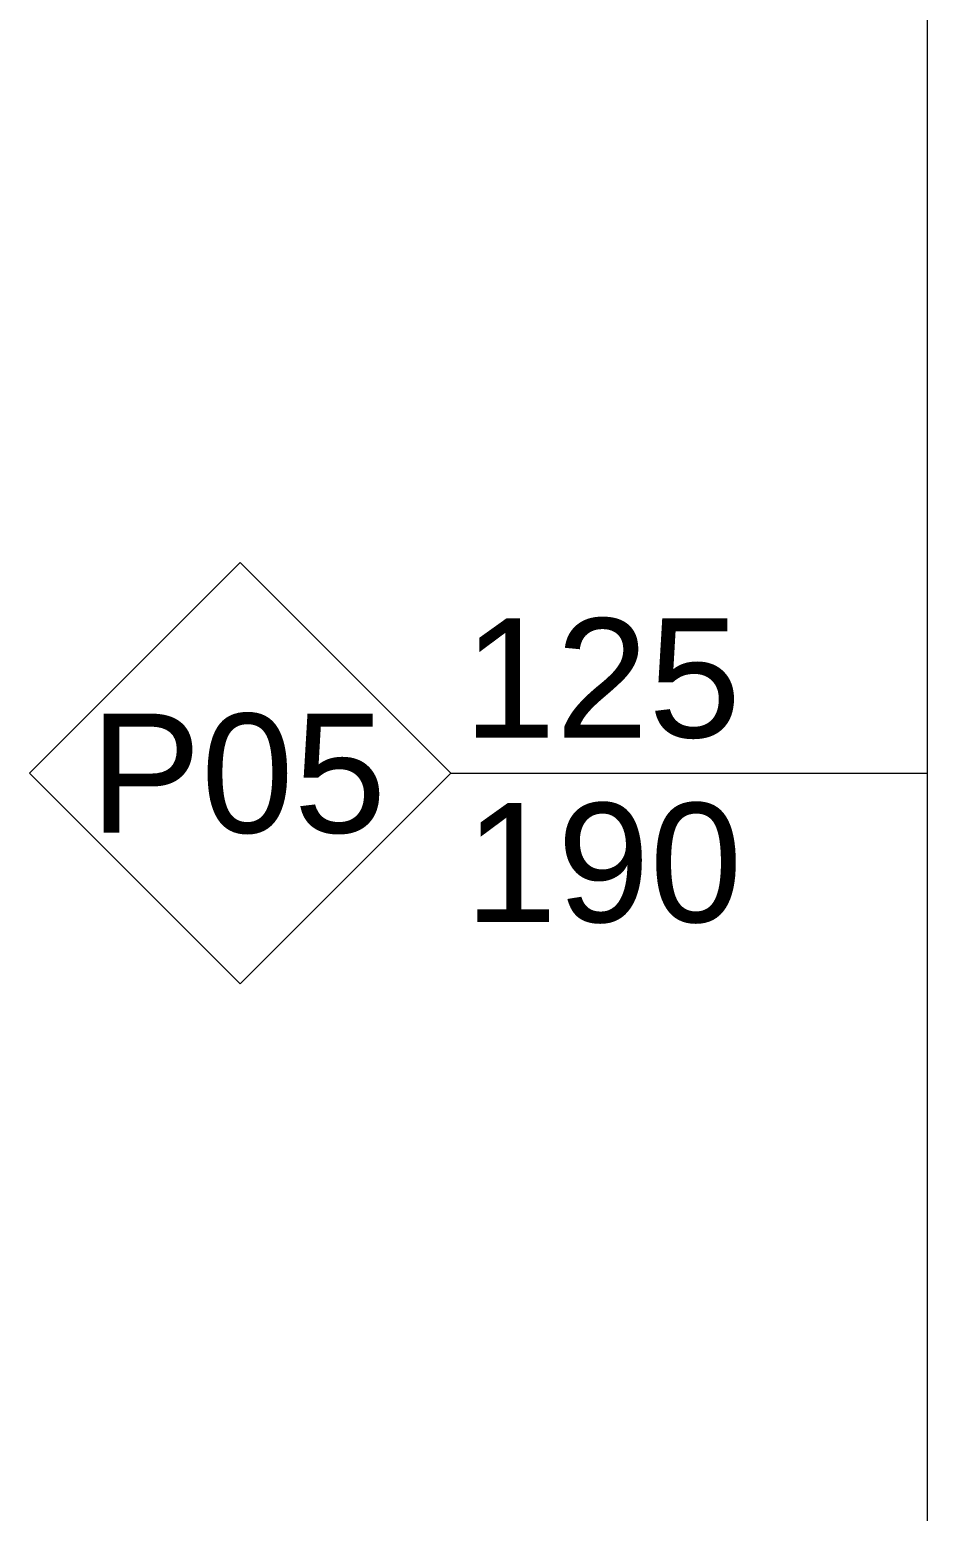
# Model space of a CAD drawing. Extents: x -1701 to 23780, y -363 to 7742.
# Drawn here: x 6992.1 to 7067.5, y 1450.5 to 1574.9 of the extents above; entities that cross this region are included whole.
import ezdxf
from ezdxf.enums import TextEntityAlignment as Align

# ---------------------------------------------------------------- set-up
doc = ezdxf.new("R2010")
doc.units = 0
doc.header["$LTSCALE"] = 25
doc.header["$MEASUREMENT"] = 0
doc.layers.get('0').update_dxf_attribs({"color": 9, "lineweight": 9})
doc.layers.add('Audi$0$06C', color=8, linetype='Continuous', lineweight=9)
doc.layers.add('Audi$0$22', color=8, linetype='Continuous', lineweight=9)
doc.styles.add('Audi$0$Arial', font='arial.ttf', dxfattribs={"height": 2.5})

# ---------------------------------------------------------------- blocks, each defined once
blk = doc.blocks.new('Audi$0$0_windowno')
for points in [[(0, 3.536), (-3.536, 0), (0, -3.536), (3.536, 0), (0, 3.536)], [(3.536, 0), (11.536, 0)]]:
    blk.add_lwpolyline(points)
at = {"style": 'Audi$0$Arial'}
blk.add_attdef('GENISLIK', text='', height=2, dxfattribs=at).set_placement((4.036, 0), align=Align.BOTTOM_LEFT)
blk.add_attdef('PENCERENO', text='', height=2, dxfattribs=at).set_placement((0, 0), align=Align.MIDDLE_CENTER)
blk.add_attdef('YUKSEKLIK', text='', height=2, dxfattribs=at).set_placement((4.036, -0.5), align=Align.TOP_LEFT)
blk = doc.blocks.new('Audi')
at = {"layer": 'Audi$0$06C'}
blk.add_line((7067.5, 861.68), (7067.5, 2865), dxfattribs=at)
at = {"layer": 'Audi$0$22'}
ref = blk.add_blockref('Audi$0$0_windowno', (7009.82, 1512.49), dxfattribs=dict(at, xscale=5, yscale=5, zscale=5))
ref.add_attrib('PENCERENO', 'P05', dxfattribs={"layer": '0', "height": 10, "style": 'Audi$0$Arial'}).set_placement((7009.65, 1512.49), align=Align.MIDDLE_CENTER)
ref.add_attrib('GENISLIK', '125', dxfattribs={"layer": '0', "height": 10, "style": 'Audi$0$Arial'}).set_placement((7028.55, 1512.49), align=Align.BOTTOM_LEFT)
ref.add_attrib('YUKSEKLIK', '190', dxfattribs={"layer": '0', "height": 10, "style": 'Audi$0$Arial'}).set_placement((7028.66, 1509.99), align=Align.TOP_LEFT)

msp = doc.modelspace()

# ---------------------------------------------------------------- block references
at = {"color": 6}
msp.add_blockref('Audi', (0, 0), dxfattribs=at)

doc.saveas('drawing.dxf')
